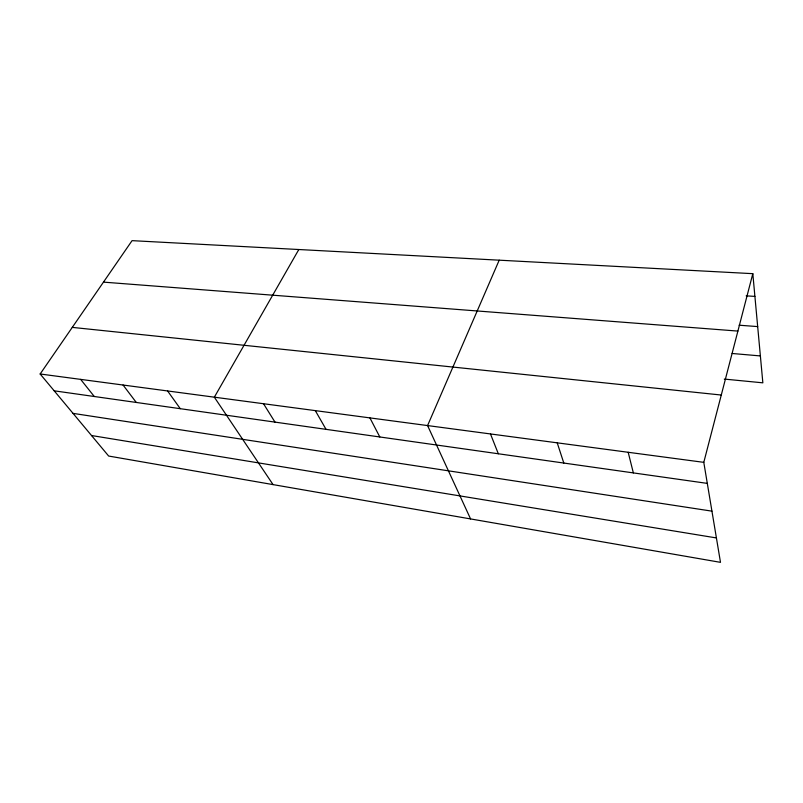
<?xml version="1.0" encoding="UTF-8"?>
<svg xmlns="http://www.w3.org/2000/svg" width="803" height="803" viewBox="0 0 803 803"><rect width="100%" height="100%" fill="white"/><g stroke="black" fill="none" stroke-linecap="round" stroke-linejoin="round"><path stroke-width="1.2" d="M703.789 462.347L752.812 273.672L132.063 240.649L40.15 373.987L108.656 456.044L720.492 562.351L703.789 462.347L40.15 373.987M499.195 260.182L427.577 425.57L470.578 518.929M298.816 249.522L214.341 397.184L273.06 484.61M746.168 295.855L754.9 296.397M739.121 325.205L757.681 326.59M103.477 282.124L737.897 331.087M732.145 353.481L760.381 355.93M724.286 379.076L762.85 382.83L752.812 273.672M72.28 327.383L721.275 395.036M54.202 390.82L707.302 483.386M73.033 413.374L711.94 511.15M91.532 435.527L716.417 537.94M80.641 379.377L94.292 396.501M123.07 385.028L136.279 402.454M167.586 390.951L180.284 408.687M263.514 403.728L274.987 422.107M315.308 410.624L326.038 429.344M369.912 417.891L379.809 436.962M490.472 433.951L498.322 453.765M557.222 442.834L563.806 463.05M628.187 452.28L633.346 472.907"/></g></svg>
